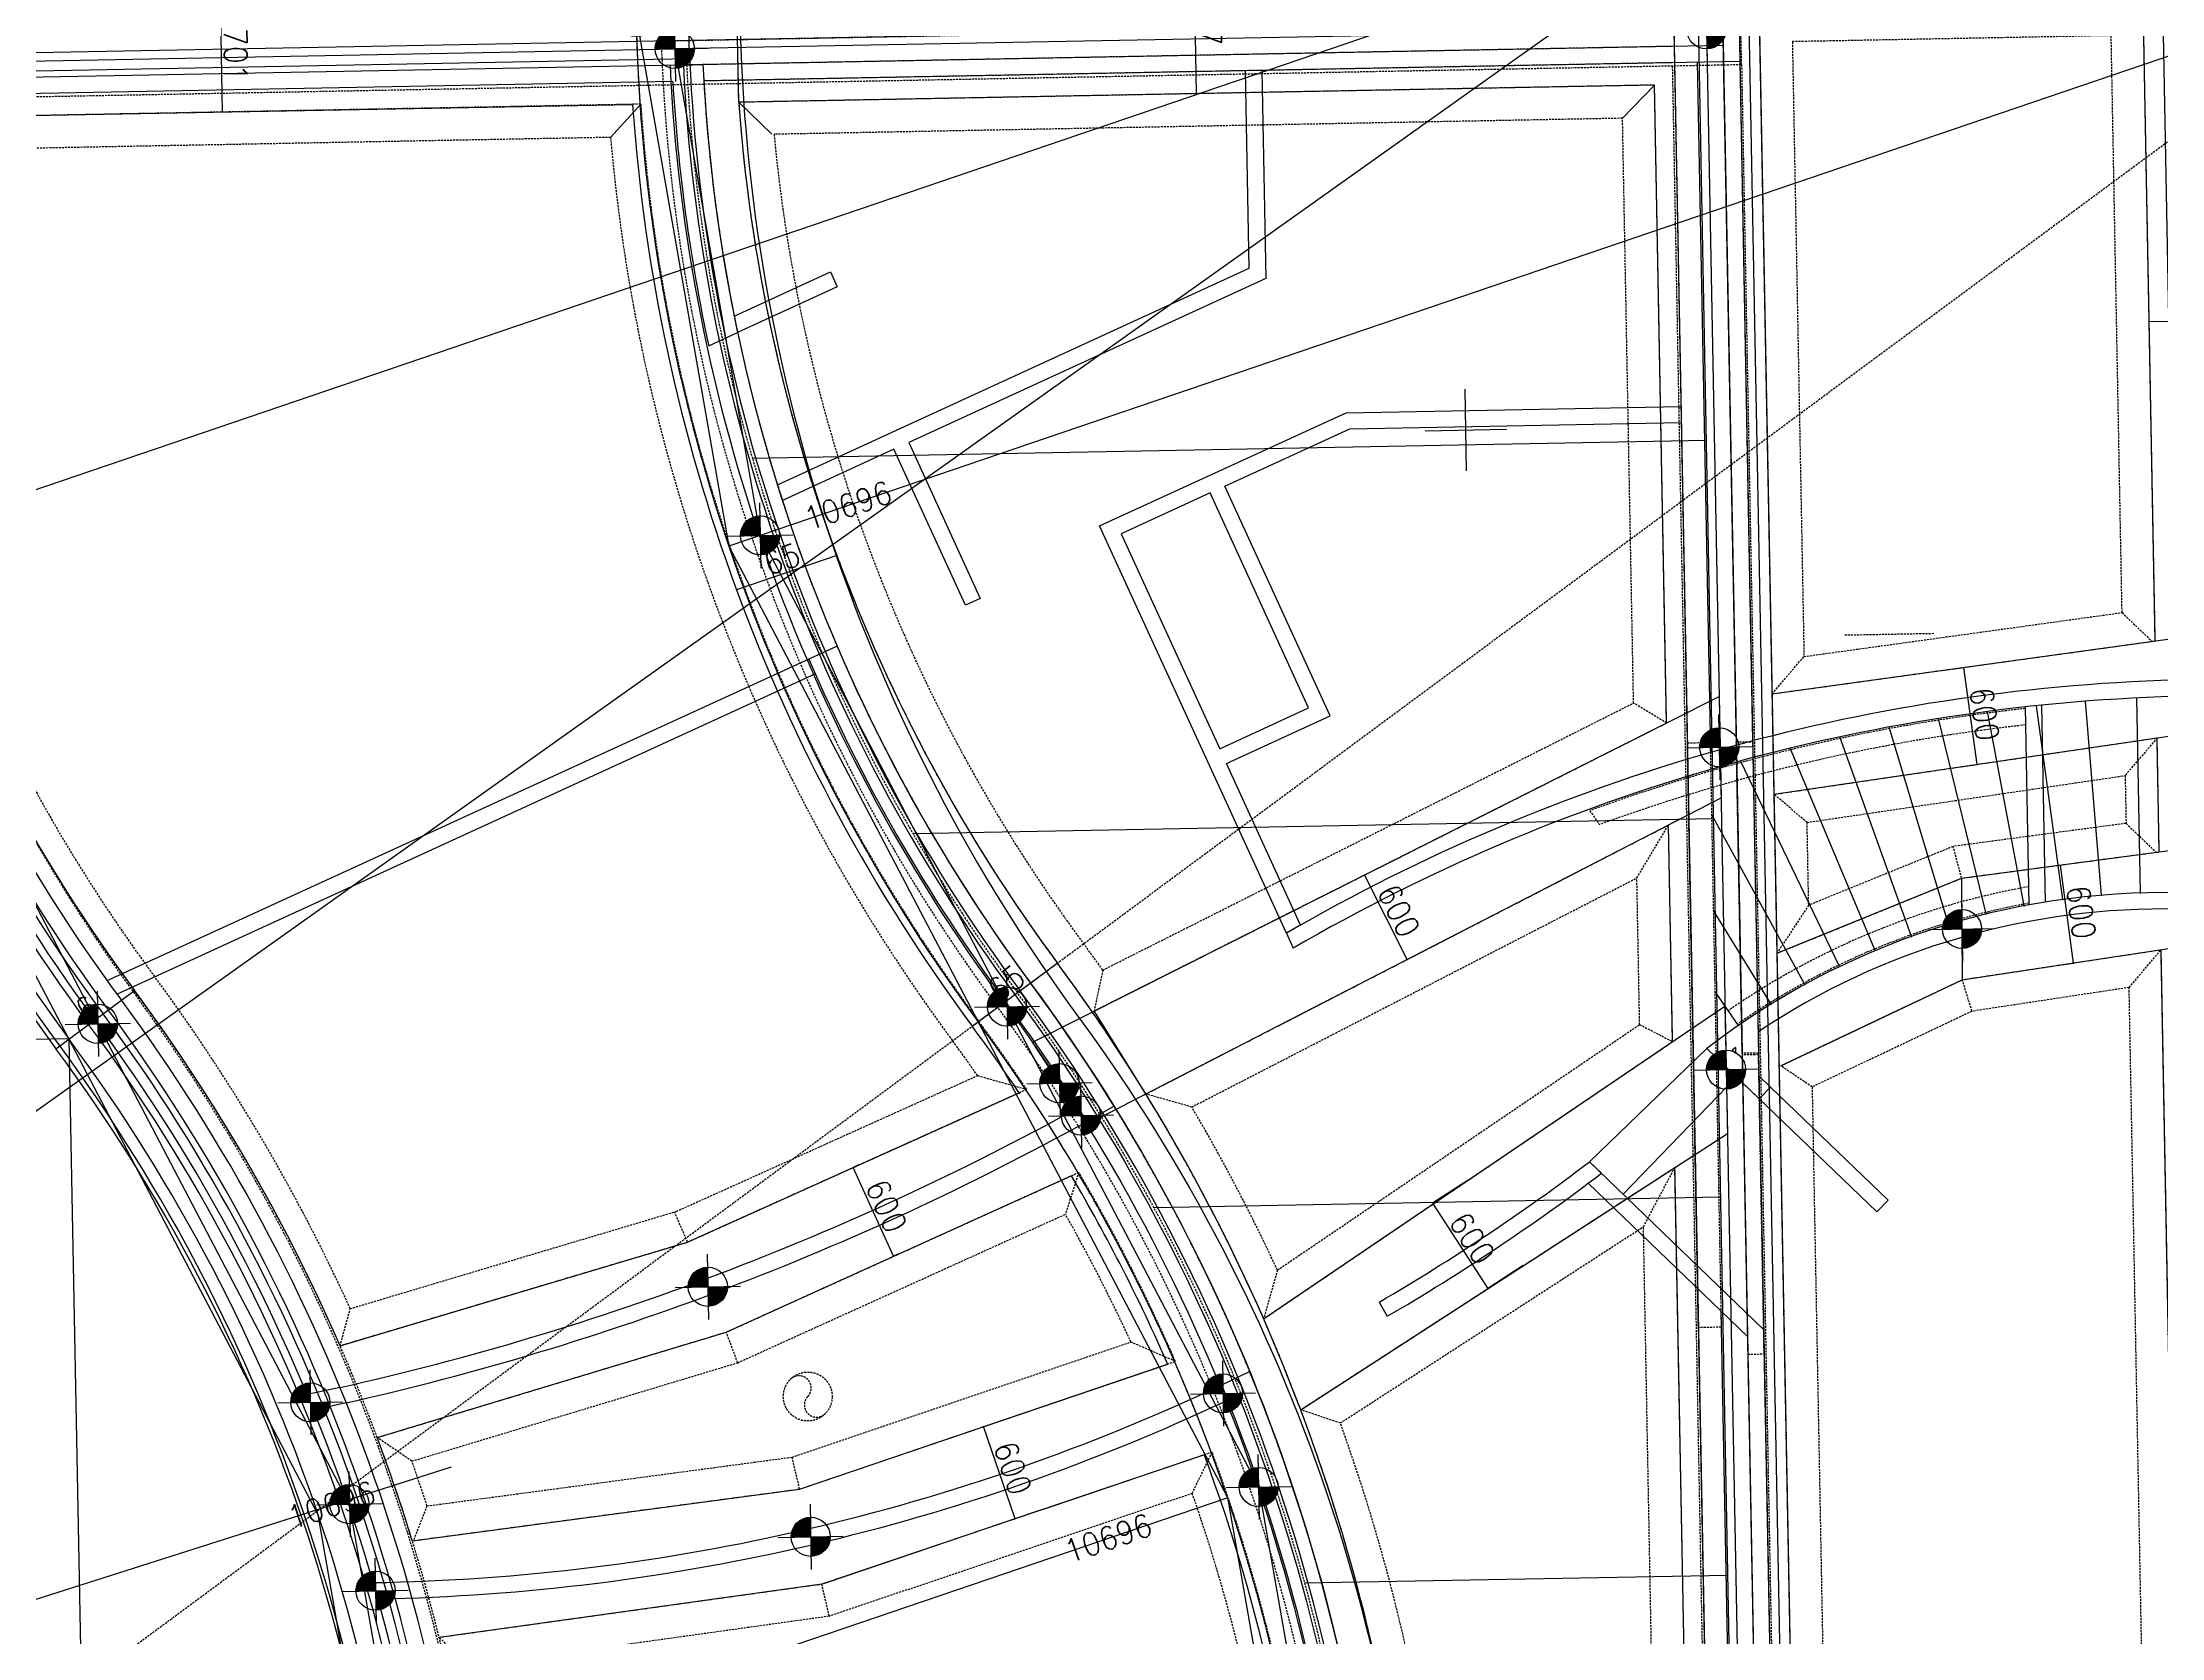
# Model space of a CAD drawing. Header units: millimetres. Extents: x 14063 to 1112248, y -41582 to 2046360.
# Drawn here: x 972826 to 985819, y 2002602 to 2012383 of the extents above; entities that cross this region are included whole.
import ezdxf

# ---------------------------------------------------------------- set-up
doc = ezdxf.new("R2010")
doc.units = ezdxf.units.MM
doc.linetypes.add('DASHED', pattern=[19.05, 12.7, -6.35])
for name, color, linetype in [('CHB+00-Lintels Over', 9, 'DASHED'), ('CHB+00_Groundslab', 4, 'Continuous'), ('CHB+00_Walls-LB', 2, 'Continuous'), ('CHB+00_Walls-NonLB', 7, 'Continuous'), ('CHB+01_Roof', 9, 'Continuous'), ('CHB+01_Walls-LB', 3, 'Continuous'), ('CHB+02_Beams-Steel', 252, 'Continuous'), ('CHB+02_Walls-LB', 3, 'Continuous'), ('CHB-00_Dig Line', 2, 'Continuous'), ('CHB-00_Dims-Footprint', 8, 'Continuous'), ('CHB-00_Footprint', 1, 'Continuous'), ('CHB-00_Foundation', 7, 'Continuous'), ('CHB-00_SOPs', 211, 'Continuous'), ('CHB-00_Walls-LB', 8, 'Continuous'), ('RPS - Setting out scratch', 7, 'Continuous'), ('RPS Setting Out - Scratch', 7, 'Continuous')]:
    doc.layers.add(name, color=color, linetype=linetype)
doc.styles.get("Standard").update_dxf_attribs({"font": 'standard'})
doc.dimstyles.get("Standard").update_dxf_attribs({"dimscale": 0, "dimtxt": 2, "dimasz": 2.5, "dimexe": 4, "dimexo": 1.5, "dimgap": 0.75, "dimtad": 0, "dimtoh": 1, "dimdec": 0, "dimdsep": 46, "dimcen": 0.09, "dimclrd": 8, "dimclre": 8, "dimclrt": 7, "dimadec": 0, "dimazin": 0, "dimtfac": 1, "dimtdec": 4, "dimtofl": 0, "dimtmove": 0, "dimatfit": 3, "dimfxl": 1, "dimtolj": 1, "dimtzin": 0, "dimarcsym": 0})

# ---------------------------------------------------------------- blocks, each defined once
blk = doc.blocks.new('*D60')
at = {"layer": 'CHB-00_Dims-Footprint', "color": 8, "linetype": 'ByBlock', "lineweight": -2}
for p, q in [((970892, 2012434), (971155, 1998539)), ((975086, 2000111), (975114, 1998614)), ((971155, 1998539), (975114, 1998614))]:
    blk.add_line(p, q, dxfattribs=at)
for points in [[(975114, 1998614), (975114, 1998614), (975114, 1998614)], [(971155, 1998539), (971155, 1998539), (971155, 1998539)]]:
    blk.add_solid(points, dxfattribs=at)
at = {"layer": 'CHB-00_Dims-Footprint', "color": 7, "linetype": 'Continuous', "lineweight": -2, "insert": (973132, 1998708), "char_height": 141.1, "width": 18, "attachment_point": 5, "rotation": 1.0813}
blk.add_mtext('396', dxfattribs=at)
blk = doc.blocks.new('*D103')
at = {"layer": 'CHB-00_Dims-Footprint', "color": 8, "linetype": 'ByBlock', "lineweight": -2}
for p, q in [((970892, 2012434), (970198, 2012421)), ((970198, 2012421), (970315, 2006222)), ((972989, 2006273), (970315, 2006222))]:
    blk.add_line(p, q, dxfattribs=at)
for points in [[(970198, 2012421), (970198, 2012421), (970198, 2012421)], [(970315, 2006222), (970315, 2006222), (970315, 2006222)]]:
    blk.add_solid(points, dxfattribs=at)
at = {"layer": 'CHB-00_Dims-Footprint', "color": 7, "linetype": 'Continuous', "lineweight": -2, "insert": (970388, 2009324), "char_height": 141.1, "width": 11, "attachment_point": 5, "rotation": 271.0813}
blk.add_mtext('62', dxfattribs=at)
blk = doc.blocks.new('*D123')
at = {"layer": 'CHB-00_Dims-Footprint', "color": 8, "linetype": 'ByBlock', "lineweight": -2}
for p, q in [((972989, 2006273), (970315, 2006222)), ((970315, 2006222), (970432, 2000023)), ((975086, 2000111), (970432, 2000023))]:
    blk.add_line(p, q, dxfattribs=at)
for points in [[(970315, 2006222), (970315, 2006222), (970315, 2006222)], [(970432, 2000023), (970432, 2000023), (970432, 2000023)]]:
    blk.add_solid(points, dxfattribs=at)
at = {"layer": 'CHB-00_Dims-Footprint', "color": 7, "linetype": 'Continuous', "lineweight": -2, "insert": (970505, 2003125), "char_height": 141.1, "width": 11, "attachment_point": 5, "rotation": 271.0813}
blk.add_mtext('62', dxfattribs=at)
blk = doc.blocks.new('*D52')
at = {"layer": 'CHB-00_Dims-Footprint', "color": 8, "linetype": 'ByBlock', "lineweight": -2}
for p, q in [((970892, 2012434), (971140, 1999321)), ((972989, 2006273), (973120, 1999358)), ((971140, 1999321), (973120, 1999358))]:
    blk.add_line(p, q, dxfattribs=at)
for points in [[(971140, 1999321), (971140, 1999321), (971140, 1999321)], [(973120, 1999358), (973120, 1999358), (973120, 1999358)]]:
    blk.add_solid(points, dxfattribs=at)
at = {"layer": 'CHB-00_Dims-Footprint', "color": 7, "linetype": 'Continuous', "lineweight": -2, "insert": (972127, 1999471), "char_height": 141.1, "width": 16, "attachment_point": 5, "rotation": 1.0813}
blk.add_mtext('198', dxfattribs=at)
blk = doc.blocks.new('*D135')
at = {"layer": 'CHB-00_Dims-Footprint', "color": 8, "linetype": 'ByBlock', "lineweight": -2}
for p, q in [((972989, 2006273), (973120, 1999358)), ((975086, 2000111), (975099, 1999395)), ((973120, 1999358), (975099, 1999395))]:
    blk.add_line(p, q, dxfattribs=at)
for points in [[(975099, 1999395), (975099, 1999395), (975099, 1999395)], [(973120, 1999358), (973120, 1999358), (973120, 1999358)]]:
    blk.add_solid(points, dxfattribs=at)
at = {"layer": 'CHB-00_Dims-Footprint', "color": 7, "linetype": 'Continuous', "lineweight": -2, "insert": (974107, 1999508), "char_height": 141.1, "width": 16, "attachment_point": 5, "rotation": 1.0813}
blk.add_mtext('198', dxfattribs=at)
blk = doc.blocks.new('*D44')
at = {"layer": 'CHB-00_Dims-Footprint', "color": 8, "linetype": 'ByBlock', "lineweight": -2}
blk.add_line((965144, 2000396), (975334, 2003650), dxfattribs=at)
at = {"layer": 'CHB-00_Dims-Footprint', "color": 7, "linetype": 'Continuous', "lineweight": -2, "insert": (974599, 2003416), "char_height": 141.1, "width": 30, "attachment_point": 5, "rotation": 17.7117}
blk.add_mtext('10696', dxfattribs=at)
blk = doc.blocks.new('*D145')
at = {"layer": 'CHB-00_Dims-Footprint', "color": 8, "linetype": 'ByBlock', "lineweight": -2}
blk.add_line((981587, 2012636), (971461, 2009190), dxfattribs=at)
at = {"layer": 'CHB-00_Dims-Footprint', "color": 7, "linetype": 'Continuous', "lineweight": -2, "insert": (972191, 2009438), "char_height": 141.1, "width": 30, "attachment_point": 5, "rotation": 18.7929}
blk.add_mtext('10696', dxfattribs=at)
blk = doc.blocks.new('*D49')
at = {"layer": 'CHB-00_Dims-Footprint', "color": 8, "linetype": 'ByBlock', "lineweight": -2}
blk.add_line((969965, 2000015), (980091, 2003460), dxfattribs=at)
at = {"layer": 'CHB-00_Dims-Footprint', "color": 7, "linetype": 'Continuous', "lineweight": -2, "insert": (979361, 2003212), "char_height": 141.1, "width": 30, "attachment_point": 5, "rotation": 18.7929}
blk.add_mtext('10696', dxfattribs=at)
blk = doc.blocks.new('*D152')
at = {"layer": 'CHB-00_Dims-Footprint', "color": 8, "linetype": 'ByBlock', "lineweight": -2}
blk.add_line((987161, 2012741), (977035, 2009295), dxfattribs=at)
at = {"layer": 'CHB-00_Dims-Footprint', "color": 7, "linetype": 'Continuous', "lineweight": -2, "insert": (977765, 2009544), "char_height": 141.1, "width": 30, "attachment_point": 5, "rotation": 18.7929}
blk.add_mtext('10696', dxfattribs=at)
blk = doc.blocks.new('*D125')
at = {"layer": 'CHB-00_Foundation', "color": 8, "linetype": 'ByBlock', "lineweight": -2}
for p, q in [((979903, 2012069), (979890, 2012769)), ((979890, 2012769), (979890, 2012769)), ((979903, 2012069), (979903, 2012069))]:
    blk.add_line(p, q, dxfattribs=at)
for points in [[(979890, 2012769), (979890, 2012769), (979890, 2012769)], [(979903, 2012069), (979903, 2012069), (979903, 2012069)]]:
    blk.add_solid(points, dxfattribs=at)
at = {"layer": 'CHB-00_Foundation', "color": 7, "linetype": 'Continuous', "lineweight": -2, "insert": (979984, 2012420), "char_height": 141, "width": 4, "attachment_point": 5, "rotation": 271.0813}
blk.add_mtext('7', dxfattribs=at)
blk = doc.blocks.new('*D122')
at = {"layer": 'CHB-00_Foundation', "color": 8, "linetype": 'ByBlock', "lineweight": -2}
for p, q in [((973931, 2011955), (973918, 2012656)), ((973918, 2012656), (973918, 2012656)), ((973931, 2011955), (973931, 2011955))]:
    blk.add_line(p, q, dxfattribs=at)
for points in [[(973918, 2012656), (973918, 2012656), (973918, 2012656)], [(973931, 2011955), (973931, 2011955), (973931, 2011955)]]:
    blk.add_solid(points, dxfattribs=at)
at = {"layer": 'CHB-00_Foundation', "color": 7, "linetype": 'Continuous', "lineweight": -2, "insert": (974012, 2012307), "char_height": 141.1, "width": 16, "attachment_point": 5, "rotation": 271.0813}
blk.add_mtext('701', dxfattribs=at)
blk = doc.blocks.new('*D61')
at = {"layer": 'CHB-00_Foundation', "color": 8, "linetype": 'ByBlock', "lineweight": -2}
for p, q in [((985743, 2010671), (986443, 2010684)), ((986443, 2010684), (986443, 2010684)), ((985743, 2010671), (985743, 2010671))]:
    blk.add_line(p, q, dxfattribs=at)
for points in [[(986443, 2010684), (986443, 2010684), (986443, 2010684)], [(985743, 2010671), (985743, 2010671), (985743, 2010671)]]:
    blk.add_solid(points, dxfattribs=at)
at = {"layer": 'CHB-00_Foundation', "color": 7, "linetype": 'Continuous', "lineweight": -2, "insert": (986092, 2010765), "char_height": 141, "width": 4, "attachment_point": 5, "rotation": 1.0813}
blk.add_mtext('7', dxfattribs=at)
blk = doc.blocks.new('*D20')
at = {"layer": 'CHB-00_Foundation', "color": 8, "linetype": 'ByBlock', "lineweight": -2}
for p, q in [((977697, 2009238), (977082, 2009027)), ((977697, 2009238), (977697, 2009238)), ((977082, 2009027), (977082, 2009027))]:
    blk.add_line(p, q, dxfattribs=at)
for points in [[(977697, 2009238), (977697, 2009238), (977697, 2009238)], [(977082, 2009027), (977082, 2009027), (977082, 2009027)]]:
    blk.add_solid(points, dxfattribs=at)
at = {"layer": 'CHB-00_Foundation', "color": 7, "linetype": 'Continuous', "lineweight": -2, "insert": (977361, 2009215), "char_height": 141.1, "width": 11, "attachment_point": 5, "rotation": 18.9023}
blk.add_mtext('65', dxfattribs=at)
blk = doc.blocks.new('*D71')
at = {"layer": 'CHB-00_Foundation', "color": 8, "linetype": 'ByBlock', "lineweight": -2}
for p, q in [((972909, 2006213), (973391, 2006570)), ((973391, 2006570), (973391, 2006570)), ((972909, 2006213), (972909, 2006213))]:
    blk.add_line(p, q, dxfattribs=at)
for points in [[(973391, 2006570), (973391, 2006570), (973391, 2006570)], [(972909, 2006213), (972909, 2006213), (972909, 2006213)]]:
    blk.add_solid(points, dxfattribs=at)
at = {"layer": 'CHB-00_Foundation', "color": 7, "linetype": 'Continuous', "lineweight": -2, "insert": (973098, 2006462), "char_height": 141, "width": 4, "attachment_point": 5, "rotation": 36.5046}
blk.add_mtext('6', dxfattribs=at)
blk = doc.blocks.new('*D153')
at = {"layer": 'CHB-00_Foundation', "color": 8, "linetype": 'ByBlock', "lineweight": -2}
for p, q in [((978527, 2006351), (979049, 2006738)), ((979049, 2006738), (979049, 2006738)), ((978527, 2006351), (978527, 2006351))]:
    blk.add_line(p, q, dxfattribs=at)
for points in [[(979049, 2006738), (979049, 2006738), (979049, 2006738)], [(978527, 2006351), (978527, 2006351), (978527, 2006351)]]:
    blk.add_solid(points, dxfattribs=at)
at = {"layer": 'CHB-00_Foundation', "color": 7, "linetype": 'Continuous', "lineweight": -2, "insert": (978736, 2006615), "char_height": 141.1, "width": 11, "attachment_point": 5, "rotation": 36.5046}
blk.add_mtext('65', dxfattribs=at)
blk = doc.blocks.new('*D107')
at = {"layer": 'CHB-00_Foundation', "color": 8, "linetype": 'ByBlock', "lineweight": -2}
for p, q in [((984535, 2008541), (984606, 2008551)), ((984688, 2007956), (984606, 2008551)), ((984617, 2007946), (984688, 2007956))]:
    blk.add_line(p, q, dxfattribs=at)
for points in [[(984606, 2008551), (984606, 2008551), (984606, 2008551)], [(984688, 2007956), (984688, 2007956), (984688, 2007956)]]:
    blk.add_solid(points, dxfattribs=at)
at = {"layer": 'CHB-00_Foundation', "color": 7, "linetype": 'Continuous', "lineweight": -2, "insert": (984734, 2008265), "char_height": 141.1, "width": 18, "attachment_point": 5, "rotation": 277.8656}
blk.add_mtext('600', dxfattribs=at)
blk = doc.blocks.new('*D87')
at = {"layer": 'CHB-00_Foundation', "color": 8, "linetype": 'ByBlock', "lineweight": -2}
for p, q in [((980933, 2007279), (980933, 2007279)), ((981194, 2006760), (980933, 2007279)), ((981194, 2006760), (981194, 2006760))]:
    blk.add_line(p, q, dxfattribs=at)
for points in [[(980933, 2007279), (980933, 2007279), (980933, 2007279)], [(981194, 2006760), (981194, 2006760), (981194, 2006760)]]:
    blk.add_solid(points, dxfattribs=at)
at = {"layer": 'CHB-00_Foundation', "color": 7, "linetype": 'Continuous', "lineweight": -2, "insert": (981142, 2007059), "char_height": 141.1, "width": 18, "attachment_point": 5, "rotation": 296.7081}
blk.add_mtext('600', dxfattribs=at)
blk = doc.blocks.new('*D158')
at = {"layer": 'CHB-00_Foundation', "color": 8, "linetype": 'ByBlock', "lineweight": -2}
for p, q in [((981568, 2005406), (981350, 2005265)), ((981350, 2005265), (981688, 2004742)), ((981906, 2004883), (981688, 2004742))]:
    blk.add_line(p, q, dxfattribs=at)
for points in [[(981350, 2005265), (981350, 2005265), (981350, 2005265)], [(981688, 2004742), (981688, 2004742), (981688, 2004742)]]:
    blk.add_solid(points, dxfattribs=at)
at = {"layer": 'CHB-00_Foundation', "color": 7, "linetype": 'Continuous', "lineweight": -2, "insert": (981592, 2005051), "char_height": 141.1, "width": 18, "attachment_point": 5, "rotation": 302.9298}
blk.add_mtext('600', dxfattribs=at)
blk = doc.blocks.new('*D165')
at = {"layer": 'CHB-00_Foundation', "color": 8, "linetype": 'ByBlock', "lineweight": -2}
for p, q in [((985127, 2007330), (985199, 2007339)), ((985279, 2006738), (985199, 2007339)), ((985207, 2006728), (985279, 2006738))]:
    blk.add_line(p, q, dxfattribs=at)
for points in [[(985199, 2007339), (985199, 2007339), (985199, 2007339)], [(985279, 2006738), (985279, 2006738), (985279, 2006738)]]:
    blk.add_solid(points, dxfattribs=at)
at = {"layer": 'CHB-00_Foundation', "color": 7, "linetype": 'Continuous', "lineweight": -2, "insert": (985326, 2007050), "char_height": 141.1, "width": 18, "attachment_point": 5, "rotation": 277.5907}
blk.add_mtext('600', dxfattribs=at)
blk = doc.blocks.new('*D100')
at = {"layer": 'CHB-00_Foundation', "color": 8, "linetype": 'ByBlock', "lineweight": -2}
for p, q in [((978585, 2003892), (978597, 2003896)), ((978790, 2003330), (978597, 2003896)), ((978778, 2003326), (978790, 2003330))]:
    blk.add_line(p, q, dxfattribs=at)
for points in [[(978597, 2003896), (978597, 2003896), (978597, 2003896)], [(978790, 2003330), (978790, 2003330), (978790, 2003330)]]:
    blk.add_solid(points, dxfattribs=at)
at = {"layer": 'CHB-00_Foundation', "color": 7, "linetype": 'Continuous', "lineweight": -2, "insert": (978776, 2003641), "char_height": 141.1, "width": 18, "attachment_point": 5, "rotation": 288.7585}
blk.add_mtext('600', dxfattribs=at)
blk = doc.blocks.new('*D0')
at = {"layer": 'CHB-00_Foundation', "color": 8, "linetype": 'ByBlock', "lineweight": -2}
for p, q in [((977831, 2005500), (977798, 2005485)), ((978044, 2004940), (977798, 2005485)), ((978077, 2004955), (978044, 2004940))]:
    blk.add_line(p, q, dxfattribs=at)
for points in [[(977798, 2005485), (977798, 2005485), (977798, 2005485)], [(978044, 2004940), (978044, 2004940), (978044, 2004940)]]:
    blk.add_solid(points, dxfattribs=at)
at = {"layer": 'CHB-00_Foundation', "color": 7, "linetype": 'Continuous', "lineweight": -2, "insert": (978001, 2005248), "char_height": 141.1, "width": 18, "attachment_point": 5, "rotation": 294.2601}
blk.add_mtext('600', dxfattribs=at)
blk = doc.blocks.new('_Set Out JW')
at = {"layer": 'RPS Setting Out - Scratch', "linetype": 'Continuous'}
h = blk.add_hatch(color=2, dxfattribs=at)
edge = h.paths.add_edge_path(flags=0)
edge.add_arc((0, 0), 120, 90, 180)
edge.add_line((-120, 0), (0, 0))
edge.add_line((0, 0), (0, 120))
h = blk.add_hatch(color=2, dxfattribs=at)
edge = h.paths.add_edge_path(flags=0)
edge.add_line((120, 0), (0, 0))
edge.add_line((0, 0), (0, -120))
edge.add_arc((0, 0), 120, 270, 360)
at = {"layer": 'RPS Setting Out - Scratch', "color": 7, "linetype": 'Continuous'}
for p, q in [((0, 200), (0, -200)), ((-200, 0), (200, 0))]:
    blk.add_line(p, q, dxfattribs=at)
blk.add_circle((0, 0), 120, dxfattribs=at)

msp = doc.modelspace()

# ---------------------------------------------------------------- linework, layer by layer
at = {"layer": 'CHB+00-Lintels Over'}
for points in [[(982911.6, 2008088.2), (983051.6, 2008090.8), (983119.3, 2004505.2), (982979.3, 2004502.6)], [(983211.6, 2008093.8), (983311.6, 2008095.7), (983347.6, 2006186.7), (983247.6, 2006184.8)], [(983282.4, 2004339.7), (983382.4, 2004341.6), (983347.8, 2006176.7), (983247.8, 2006174.8)]]:
    msp.add_lwpolyline(points, close=True, dxfattribs=at)
at = {"layer": 'CHB+00_Groundslab', "color": 1, "linetype": 'DASHED'}
for points in [[(983340.6, 2013183.9), (983594, 1999756.3)], [(977095.7, 2012015.9), (977084.4, 2012615.8)]]:
    msp.add_lwpolyline(points, dxfattribs=at)
at = {"layer": 'CHB+00_Groundslab', "linetype": 'Continuous'}
for points in [[(982759.2, 2012722.9), (983124.1, 2012729.8), (983360.5, 2000202.4), (982995.6, 2000195.5)], [(976794.6, 2012285.2), (976788.5, 2012610.2)], [(971160.6, 2012178.9), (976794.6, 2012285.2)]]:
    msp.add_lwpolyline(points, dxfattribs=at)
at = {"layer": 'CHB+00_Groundslab', "color": 3, "linetype": 'DASHED'}
for points in [[(985780.4, 2008713.2), (985706.5, 2012628.5), (983351.7, 2012584)], [(985577, 2008887), (985510.3, 2012424.7), (983555.6, 2012387.8), (983626.8, 2008617.6), (985577, 2008887)], [(982784.3, 2008210.2), (982710.5, 2012121.8), (977095.7, 2012015.9)], [(976495, 2012004.5), (971416.5, 2011908.7)], [(982582, 2008332.3), (982514.3, 2011918.1), (977312.6, 2011819.9)], [(976310.2, 2011801), (971583.2, 2011711.8)], [(985577, 2008887), (985760.4, 2008710.5)], [(983431.1, 2008388.7), (985780.4, 2008713.2)], [(983431.1, 2008388.7), (983626.8, 2008617.6)], [(979327.7, 2006695), (982582, 2008332.3)], [(982784.3, 2008210.2), (982582, 2008332.3)], [(979274.8, 2006444.5), (982784.3, 2008210.2)], [(983442.7, 2007772.9), (985791.6, 2008118.9)], [(985791.6, 2008118.9), (985595.9, 2007887.9)], [(985804.8, 2007420), (985791.6, 2008118.9)], [(985595.9, 2007887.9), (985601.4, 2007594.6), (984541.6, 2007453.4), (983655.6, 2007093.1), (983646, 2007600.6), (985595.9, 2007887.9)], [(983646, 2007600.6), (983442.7, 2007772.9)], [(979591.6, 2005935.3), (982796.1, 2007584.8)], [(982602.2, 2007260.1), (982796.1, 2007584.8)], [(982821.2, 2006256.3), (982796.1, 2007584.8)], [(985601.4, 2007594.6), (985785.5, 2007417.4)], [(984593.3, 2007258.5), (984541.6, 2007453.4)], [(983461.1, 2006798.1), (984593.3, 2007258.5), (985804.8, 2007420)], [(979873.3, 2005855.3), (982602.2, 2007260.1)], [(982619.2, 2006361), (982602.2, 2007260.1)], [(983655.6, 2007093.1), (983461.1, 2006798.1)], [(983483.9, 2006108.5), (984597.6, 2006636), (985816.1, 2006820)], [(983582.7, 2000356.2), (985937.2, 2000400.6), (985816.1, 2006820)], [(985620.4, 2006588.2), (985816.1, 2006820)], [(979327.7, 2006695), (979274.8, 2006444.5)], [(983676.6, 2005978.5), (983778.9, 2000559.9), (985733.5, 2000596.8), (985620.4, 2006588.2), (984656.6, 2006442.6), (983676.6, 2005978.5)], [(984656.6, 2006442.6), (984597.6, 2006636)], [(980398.4, 2004855.4), (982619.2, 2006361)], [(982619.2, 2006361), (982821.2, 2006256.3)], [(980313.9, 2004556.5), (982821.2, 2006256.3)], [(974714, 2004619.3), (976712.3, 2005215.1), (978560.5, 2006048)], [(978560.5, 2006048), (978860.6, 2005963.9)], [(983676.6, 2005978.5), (983483.9, 2006108.5)], [(974651.2, 2004391.9), (976782.3, 2005027.2), (978860.6, 2005963.9)], [(979873.3, 2005855.3), (979591.6, 2005935.3)], [(974879.3, 2003828.7), (977019, 2004475.1), (979180.7, 2005454.7)], [(979180.7, 2005454.7), (979098.4, 2005197.8)], [(980541.1, 2003998.8), (982835.8, 2005485)], [(981241.9, 2000762.5), (982924.3, 2000794.3), (982835.8, 2005485)], [(982642.6, 2005121.6), (982835.8, 2005485)], [(975091.5, 2003683.9), (977089.5, 2004287.5), (979098.4, 2005197.8)], [(976782.3, 2005027.2), (976702.3, 2005210.6)], [(980784.1, 2003917.9), (982642.6, 2005121.6)], [(981427.3, 2000966), (982720.5, 2000990.4), (982642.6, 2005121.6)], [(980398.4, 2004855.4), (980313.9, 2004556.5)], [(974651.2, 2004391.9), (974714, 2004619.3)], [(977089.5, 2004287.5), (977019, 2004475.1)], [(975184.4, 2003409.3), (977423, 2003708.6), (979500.6, 2004414.2)], [(979773.1, 2004295.6), (979500.6, 2004414.2)], [(975094.6, 2003195.5), (977468.8, 2003513), (979773.1, 2004295.6)], [(980784.1, 2003917.9), (980541.1, 2003998.8)], [(975091.5, 2003683.9), (974879.3, 2003828.7)], [(979997.8, 2003738.7), (977605.1, 2002928.7), (975259.1, 2002601.9)], [(977468.8, 2003513), (977423, 2003708.6)], [(979876.2, 2003486.4), (979997.8, 2003738.7)], [(975184.4, 2003409.3), (975100.9, 2003196.3)], [(979876.2, 2003486.4), (977651.4, 2002733.2), (975454.8, 2002427.2)], [(977651.4, 2002733.2), (977605.1, 2002928.7)], [(975454.8, 2002427.2), (975259.1, 2002601.9)]]:
    msp.add_lwpolyline(points, dxfattribs=at)
at = {"layer": 'CHB+00_Groundslab', "color": 3, "linetype": 'Continuous'}
for points in [[(982710.5, 2012121.8), (982514.3, 2011918.1)], [(976495, 2012004.5), (976310.2, 2011801)], [(977095.7, 2012015.9), (977299.4, 2011819.7)]]:
    msp.add_lwpolyline(points, dxfattribs=at)
at = {"layer": 'CHB+00_Groundslab', "linetype": 'Continuous'}
for centre, radius, start, end in [((981587, 2012635.7), 10696.4, 181.08126, 216.5046), ((987161, 2012740.9), 10376.4, 182.51705, 216.5046), ((981587, 2012635.7), 10436.4, 182.5088, 216.5046), ((969965.2, 2000014.6), 11016.4, 0.7432, 36.5046), ((964391.2, 1999909.4), 10956.4, 2.4411, 36.5046), ((964391.2, 1999909.4), 10696.4, 1.08126, 36.5046)]:
    msp.add_arc(centre, radius, start, end, dxfattribs=at)
at = {"layer": 'CHB+00_Groundslab', "color": 3, "linetype": 'DASHED'}
for centre, radius, start, end in [((987161, 2012740.9), 10691.4, 183.94954, 216.5046), ((981587, 2012635.7), 10196.4, 184.08891, 216.5046), ((987161, 2012740.9), 10891.4, 184.95076, 216.5046), ((987161, 2012740.9), 9891.4, 185.34264, 216.5046), ((981587, 2012635.7), 10046.4, 185.27678, 216.5046), ((969965.2, 2000014.6), 11501.4, 35.50911, 36.5046), ((964391.2, 1999909.4), 11346.4, 24.52564, 36.5046), ((964391.2, 1999909.4), 11196.4, 3.82007, 36.5046), ((969965.2, 2000014.6), 10701.4, 33.77504, 36.5046), ((969965.2, 2000014.6), 10501.4, 35.06691, 36.5046), ((969965.2, 2000014.6), 11501.4, 24.89054, 30.51928), ((969965.2, 2000014.6), 10701.4, 23.58049, 30.55452), ((969965.2, 2000014.6), 10501.4, 24.76874, 29.5759), ((969965.2, 2000014.6), 11501.4, 4.74524, 19.83897), ((964391.2, 1999909.4), 11346.4, 17.96622, 19.43037), ((969965.2, 2000014.6), 10701.4, 3.94686, 20.36497), ((969965.2, 2000014.6), 10501.4, 5.09469, 19.3052)]:
    msp.add_arc(centre, radius, start, end, dxfattribs=at)
at = {"layer": 'CHB+00_Groundslab', "color": 1, "linetype": 'DASHED'}
for centre, radius, start, end in [((987161, 2012740.9), 10091.4, 184.12023, 216.5046), ((969965.2, 2000014.6), 11301.4, 3.7946, 36.5046)]:
    msp.add_arc(centre, radius, start, end, dxfattribs=at)
at = {"layer": 'CHB+00_Walls-LB', "linetype": 'Continuous'}
for points in [[(986299.1, 2013024.7), (982969.7, 2012961.9), (982978.2, 2012512), (971046.4, 2012286.8)], [(975376, 2000416.8), (983353.6, 2000567.3), (983362.1, 2000117), (986161.6, 2000169.8), (985922, 2012867.6), (983122.5, 2012814.7), (983131, 2012364.8), (971202.4, 2012139.7)], [(981045, 2000623.8), (983451.7, 2000669.2), (983460.2, 2000218.9), (986059.8, 2000267.9), (985823.9, 2012765.7), (983224.4, 2012716.6), (983232.8, 2012266.7), (976881.8, 2012146.9)], [(982832.9, 2012259.2), (982913.5, 2007988.2)], [(982972.9, 2012261.8), (983052.8, 2008029.2)], [(983132.9, 2012264.8), (983212, 2008073.8)], [(983232.8, 2012266.7), (983311.5, 2008100.4)], [(976691.6, 2012143.3), (971307.7, 2012041.7)], [(976911.8, 2010523.1), (977088.7, 2010604.3)], [(977698.6, 2008681.4), (977525.9, 2008602.2)], [(980453.7, 2006920.7), (980495.6, 2006829.4)], [(983345.2, 2006316.5), (983350.2, 2006046.9)], [(983032, 2006214.5), (983352.9, 2005905.5)], [(983185.9, 2006205.2), (983207.6, 2006184.3)], [(983206.9, 2006220.5), (983207.6, 2006184.3)], [(983350.2, 2006046.9), (983422.3, 2005977.6)], [(983352.9, 2005905.5), (983422.3, 2005977.6)], [(979397.3, 2005859.9), (979231.3, 2005767)], [(982312.2, 2005519.4), (983379.6, 2004491.6)], [(982312.2, 2005519.4), (982385.1, 2005449.2)], [(982304.3, 2005388.2), (983280.4, 2004448.3)], [(982974.8, 2004742.6), (983051.8, 2000661.6)], [(981021.7, 2004658.6), (981072, 2004572.2)], [(983117.4, 2004605.2), (983191.8, 2000664.3)], [(983280.4, 2004448.3), (983351.8, 2000667.3)], [(983379.6, 2004491.6), (983451.7, 2000669.2)], [(980056.7, 2004151.3), (980228.2, 2004233.8)]]:
    msp.add_lwpolyline(points, dxfattribs=at)
at = {"layer": 'CHB+00_Walls-LB', "color": 8, "linetype": 'DASHED'}
for points in [[(983876.5, 2008749.7), (984424.6, 2008760.1)], [(982313.7, 2007672.3), (982372.6, 2007587.3)]]:
    msp.add_lwpolyline(points, dxfattribs=at)
at = {"layer": 'CHB+00_Walls-LB', "color": 253}
for points in [[(985690.3, 2007167.8), (985667.8, 2008363.6)], [(984743.9, 2007038.9), (984450.7, 2008237.4)], [(984977.6, 2007089.7), (984751.5, 2008280.9)], [(985213.7, 2007128.1), (985051.9, 2008316.2)], [(985451.5, 2007154.2), (985352.4, 2008343.5)], [(984285.9, 2006901.2), (983846.9, 2008125.1)], [(984513.1, 2006976), (984149.4, 2008185.5)], [(983844.7, 2006716.5), (983237.6, 2007977.1)], [(984062.9, 2006814.6), (983543.1, 2008055.7)], [(983632, 2006607.1), (983059.9, 2007651.7)], [(983425.2, 2006486.7), (983071.1, 2007060.2)], [(983225.1, 2006355.8), (983080.4, 2006564.7)], [(982312.2, 2005519.4), (983032, 2006214.5)], [(983212.1, 2006041.1), (982518.5, 2005320.8)]]:
    msp.add_lwpolyline(points, dxfattribs=at)
at = {"layer": 'CHB+00_Walls-LB'}
for points in [[(984982.8, 2008308.8), (985005.8, 2007094.9)], [(985082.7, 2008319.4), (985105.5, 2007112.1)]]:
    msp.add_lwpolyline(points, dxfattribs=at)
at = {"layer": 'CHB+00_Walls-LB', "linetype": 'Continuous'}
for centre, radius, start, end in [((981587, 2012635.7), 10696.4, 181.08126, 216.5046), ((981587, 2012635.7), 10546.4, 181.89619, 216.5046), ((981587, 2012635.7), 10396.4, 182.73482, 216.5046), ((987161, 2012740.9), 10486.4, 183.26731, 192.20998), ((987161, 2012740.9), 10296.4, 183.30767, 191.97681), ((981587, 2012635.7), 10296.4, 183.30767, 216.5046), ((987161, 2012740.9), 10296.4, 203.24568, 216.5046), ((987161, 2012740.9), 10486.4, 203.24568, 216.5046), ((986234.1, 1996968.6), 11509, 91.63884, 120.14881), ((986234.1, 1996968.6), 11409, 91.64373, 120.19724), ((985831.9, 2002590), 4580, 88.7788, 127.68578), ((985831.9, 2002590), 4480, 88.72738, 123.71629), ((969965.2, 2000014.6), 11096.4, 31.78785, 36.5046), ((964391.2, 1999909.4), 10996.4, 2.64457, 36.5046), ((964391.2, 1999909.4), 11096.4, 3.14708, 36.5046), ((969965.2, 2000014.6), 10906.4, 31.83239, 36.5046), ((964391.2, 1999909.4), 10696.4, 1.08126, 36.5046), ((964391.2, 1999909.4), 10846.4, 1.87365, 36.5046), ((985831.9, 2002590), 4480, 125.86885, 126.20124), ((970911.1, 2020828.7), 17107, 282.62913, 298.89804), ((970911.1, 2020828.7), 17207, 282.68483, 298.91665), ((974641, 2015623.2), 12686, 300.19676, 307.20738), ((974641, 2015623.2), 12786, 300.19676, 307.27734), ((969965.2, 2000014.6), 11096.4, 3.14708, 22.34828), ((974641, 2015623.2), 12686, 270.96627, 295.27146), ((974641, 2015623.2), 12786, 271.08555, 295.24606), ((969965.2, 2000014.6), 10906.4, 3.18308, 22.2898)]:
    msp.add_arc(centre, radius, start, end, dxfattribs=at)
at = {"layer": 'CHB+00_Walls-LB', "color": 8, "linetype": 'DASHED'}
for centre, radius, start, end in [((986234.1, 1996968.6), 11399, 96.30084, 110.11582), ((986234.1, 1996968.6), 11299, 96.34716, 109.98391), ((985831.9, 2002590), 4690, 100.17184, 124.69293), ((985831.9, 2002590), 4590, 100.37163, 124.69293)]:
    msp.add_arc(centre, radius, start, end, dxfattribs=at)
at = {"layer": 'CHB+00_Walls-LB'}
for p in [(984977.6, 2007089.7), (985213.7, 2007128.1), (985451.5, 2007154.2), (985690.3, 2007167.8), (984513.1, 2006976), (984743.9, 2007038.9), (984062.9, 2006814.6), (984285.9, 2006901.2), (983844.7, 2006716.5), (983632, 2006607.1), (983425.2, 2006486.7), (983225.1, 2006355.8)]:
    msp.add_point(p, dxfattribs=at)
at = {"layer": 'CHB+00_Walls-NonLB', "linetype": 'Continuous'}
for points in [[(980303.4, 2012211.4), (980327.5, 2010934.7), (978138, 2009930.4), (978576.6, 2008974.2), (978485.7, 2008932.5), (978047.1, 2009888.7), (977363.4, 2009575), (977332.9, 2009671.1), (980226.2, 2010998.3), (980203.4, 2012209.5)], [(977067.9, 2010704.7), (977658.5, 2010975.6), (977700.2, 2010884.7), (977088.7, 2010604.3)], [(980453.7, 2006920.7), (979307.5, 2009419.5), (980819, 2010112.8), (982872.7, 2010151.6)], [(980540.8, 2006970.8), (980086.3, 2007961.4), (980722.6, 2008253.3), (980076.3, 2009662.1), (980841.7, 2010013.2), (982874.6, 2010051.6)], [(979985.4, 2009620.4), (979440.1, 2009370.3), (980044.6, 2008052.3), (980590, 2008302.5), (979985.4, 2009620.4)], [(977525.9, 2008602.2), (973222.4, 2006628.1)], [(977565.8, 2008510.5), (973284, 2006546.4)], [(983032, 2006214.5), (984073.2, 2005211.9)], [(983422.3, 2005977.6), (984142.6, 2005283.9)], [(984073.2, 2005211.9), (984142.6, 2005283.9)]]:
    msp.add_lwpolyline(points, dxfattribs=at)
at = {"layer": 'CHB+01_Roof', "linetype": 'DASHED'}
msp.add_circle((977519, 2004080.2), 150, dxfattribs=at)
for centre, start, end in [((977464.9, 2004132.3), 316.08126, 136.08126), ((977573, 2004028.2), 136.08126, 316.08126)]:
    msp.add_arc(centre, 75, start, end, dxfattribs=at)
at = {"layer": 'CHB+01_Walls-LB', "linetype": 'DASHED'}
for centre, start, end in [((987161, 2012740.9), 181.08126, 216.5046), ((969965.2, 2000014.6), 1.08126, 36.5046)]:
    msp.add_arc(centre, 10696.4, start, end, dxfattribs=at)
at = {"layer": 'CHB+02_Beams-Steel', "color": 1}
msp.add_lwpolyline([(976756.5, 2012243.9), (976876.5, 2012246.8)], dxfattribs=at)
for points in [[(976756.5, 2012243.9, 0.1484242), (978788.2, 2006544.3, -0.1488267), (980930, 2000521, -0.1488267)], [(976876.5, 2012246.8, 0.1483526), (978884.7, 2006615.7, -0.1488895), (981050, 2000523.8, -0.1488895)]]:
    msp.add_lwpolyline(points, format="xyb", dxfattribs=at)
at = {"layer": 'CHB+02_Beams-Steel', "color": 5, "linetype": 'Continuous'}
for points in [[(983026.7, 2009942.4), (977179.8, 2009832.3)], [(983070.5, 2007622.8), (978164.5, 2007530.5)], [(983114.2, 2005303.2), (979642, 2005237.9)], [(983158, 2002983.7), (980566.8, 2002934.9)]]:
    msp.add_lwpolyline(points, dxfattribs=at)
at = {"layer": 'CHB+02_Walls-LB', "linetype": 'Continuous'}
for points in [[(988665.6, 2013219.4), (982816.9, 2013109), (983067.9, 1999811.4), (988916.5, 1999921.8), (988665.6, 2013219.4)], [(988518.4, 2013066.6), (982969.7, 2012961.9), (983215, 1999964.2), (988763.7, 2000068.9), (988518.4, 2013066.6)], [(988485.7, 2006849.9), (988371.3, 2012913.8), (983122.5, 2012814.7), (983362.1, 2000117)], [(983224.4, 2012716.6), (983460.2, 2000218.9), (988509.1, 2000314.2), (988437.4, 2004113), (988324.9, 2004110.9), (988320.8, 2004325.8), (988433.3, 2004327.9), (988354.4, 2008507.2), (988241.9, 2008505.1), (988237.9, 2008720), (988350.4, 2008722.2), (988273.2, 2012811.9), (983224.4, 2012716.6)]]:
    msp.add_lwpolyline(points, dxfattribs=at)
at = {"layer": 'CHB+02_Walls-LB'}
for points in [[(976466.5, 2012539.1, 0.1558062), (978563.1, 2006377.8, 0.1558062)], [(980659.8, 2000216.4, 0.1558062), (978563.1, 2006377.8, 0.1558062)]]:
    msp.add_lwpolyline(points, format="xyb", dxfattribs=at)
at = {"layer": 'CHB+02_Walls-LB', "color": 8, "linetype": 'DASHED'}
for points in [[(983056.5, 2000411.7), (980805.9, 2000369.2, 0.1522667), (978683.7, 2006467, -0.1521661), (976620.4, 2012392), (982828.2, 2012509.1)], [(982831, 2012359.2), (976776.4, 2012244.9, 0.1484242), (978804.3, 2006556.2, -0.1488267), (980950, 2000522), (983053.7, 2000561.7)], [(982832.9, 2012259.2), (976881.8, 2012146.9, 0.1458706), (978884.7, 2006615.7, -0.1465862), (981045, 2000623.8), (983051.8, 2000661.6)]]:
    msp.add_lwpolyline(points, format="xyb", dxfattribs=at)
at = {"layer": 'CHB-00_Dig Line', "linetype": 'Continuous'}
msp.add_lwpolyline([(975005.7, 1999744.6), (974998.6, 2000119.6, 0.1548503), (972929.9, 2006236.2, -0.1548503), (970832.1, 2012438.8), (970825.1, 2012813.7), (981693.3, 2013018.8), (982421.2, 2013457.6), (986607.6, 2013536.6), (986872.4, 1999508.1), (982686, 1999429.1), (981880, 1999874.4)], format="xyb", close=True, dxfattribs=at)
at = {"layer": 'CHB-00_Dig Line', "color": 3, "linetype": 'Continuous'}
msp.add_lwpolyline([(986607.6, 2013536.6), (983271.1, 2013473.7), (983535.9, 1999445.2), (986872.4, 1999508.1)], close=True, dxfattribs=at)
msp.add_lwpolyline([(977102.1, 2012557.1, 0.1548503), (979185.3, 2006397.5, -0.1548503), (981268.6, 2000237.9, -0.1548503)], format="xyb", dxfattribs=at)
at = {"layer": 'CHB-00_Dims-Footprint', "linetype": 'Continuous'}
msp.add_line((982826.8, 2012584.1), (983057.9, 2000336.7), dxfattribs=at)
at = {"layer": 'CHB-00_Dims-Footprint', "color": 252, "linetype": 'Continuous'}
msp.add_lwpolyline([(965144.1, 2000396.2), (982577, 2012795.8)], dxfattribs=at)
at = {"layer": 'CHB-00_Dims-Footprint', "color": 252, "linetype": 'DASHED'}
msp.add_lwpolyline([(969965.2, 2000014.6), (987161, 2012740.9)], dxfattribs=at)
at = {"layer": 'CHB-00_Footprint', "linetype": 'Continuous'}
for centre, start, end in [((981587, 2012635.7), 181.08126, 216.5046), ((964391.2, 1999909.4), 1.08126, 36.5046)]:
    msp.add_arc(centre, 10696.4, start, end, dxfattribs=at)
at = {"layer": 'CHB-00_Foundation', "color": 1}
for points in [[(983338.7, 2013283.9), (983595.9, 1999656.3)], [(977095.7, 2012015.9), (977082.5, 2012715.7)], [(985780.4, 2008713.2), (985706.5, 2012628.5), (983351.7, 2012584)], [(982784.3, 2008210.2), (982710.5, 2012121.8), (977095.7, 2012015.9)], [(976445.1, 2012001.1), (971416.5, 2011908.7)], [(983431.1, 2008388.7), (986478.7, 2008809.7)], [(978896.1, 2006253.9), (983106.3, 2008372.2)], [(983442.7, 2007772.9), (986489.8, 2008221.7)], [(985804.8, 2007420), (985791.6, 2008118.9)], [(979228.7, 2005748.5), (983118.1, 2007750.5)], [(982821.2, 2006256.3), (982796.1, 2007584.8)], [(983461.1, 2006798.1), (984593.3, 2007258.5), (986403.4, 2007499.7)], [(983483.9, 2006108.5), (984597.6, 2006636), (986414.5, 2006910.4)], [(983582.7, 2000356.2), (985937.2, 2000400.6), (985816.1, 2006820)], [(980313.9, 2004556.5), (983142.1, 2006473.9)], [(974651.2, 2004391.9), (976782.3, 2005027.2), (978814.3, 2005943)], [(980541.1, 2003998.8), (983156.9, 2005693)], [(974879.3, 2003828.7), (977019, 2004475.1), (979134.9, 2005434)], [(981241.9, 2000762.5), (982924.3, 2000794.3), (982835.8, 2005485)], [(975094.6, 2003195.5), (977468.8, 2003513), (979725.6, 2004279.4)], [(979950.4, 2003722.6), (977605.1, 2002928.7), (975259.1, 2002601.9)]]:
    msp.add_lwpolyline(points, dxfattribs=at)
for centre, radius, start, end in [((981587, 2012635.7), 10796.4, 181.08126, 216.5046), ((987161, 2012740.9), 10741.4, 183.94954, 216.5046), ((987161, 2012740.9), 10091.4, 184.12023, 216.5046), ((981587, 2012635.7), 10196.4, 184.08891, 216.5046), ((969965.2, 2000014.6), 11301.4, 3.7946, 36.5046), ((964391.2, 1999909.4), 11196.4, 23.60016, 36.5046), ((969965.2, 2000014.6), 10651.4, 33.77504, 36.5046), ((964391.2, 1999909.4), 10596.4, 1.08126, 36.5046), ((969965.2, 2000014.6), 10651.4, 23.58049, 30.55452), ((964391.2, 1999909.4), 11196.4, 17.06726, 20.49055), ((969965.2, 2000014.6), 10651.4, 3.94686, 20.36497)]:
    msp.add_arc(centre, radius, start, end, dxfattribs=at)
at = {"layer": 'CHB-00_SOPs', "color": 8, "linetype": 'Continuous'}
for p, q in [((981558.3, 2009757), (981548.9, 2010256.9)), ((981303.6, 2010002.2), (981803.6, 2010011.7))]:
    msp.add_line(p, q, dxfattribs=at)
at = {"layer": 'CHB-00_Walls-LB', "linetype": 'DASHED'}
for points in [[(971419.9, 2012024.8), (983244.2, 2012248), (983236.2, 2012672.9), (989649.1, 2012793.9), (989760.8, 2006880.5), (988343.6, 2006853.7), (988466.6, 2000338.4), (983470.8, 2000244.1), (983462.1, 2000704.4), (975553.5, 2000555.1)], [(983244.2, 2012248), (983462.1, 2000704.4)], [(982819.3, 2012239.9), (983037.2, 2000696.4)]]:
    msp.add_lwpolyline(points, dxfattribs=at)
for centre, radius, start, end in [((981725.8, 2012644.4), 10324.5, 183.44046, 216.29069), ((964397.1, 1999919.5), 11174.5, 3.26091, 36.29069)]:
    msp.add_arc(centre, radius, start, end, dxfattribs=at)
at = {"layer": 'RPS - Setting out scratch'}
for p, q in [((983029.1, 2012462.9), (983255.5, 2000465.5)), ((983106.3, 2008372.2), (983118.1, 2007750.5)), ((984593.3, 2007258.5), (984597.6, 2006636)), ((979591.6, 2005935.3), (979274.8, 2006444.5)), ((983142.1, 2006475.6), (983156.9, 2005693)), ((979228.7, 2005748.5), (978896.1, 2006253.9)), ((979167.6, 2005846.1), (979220.8, 2005761.2)), ((979167.6, 2005846.1), (979220.8, 2005761.2)), ((974651.3, 2004135.6), (974449.8, 2004091.7)), ((974449.8, 2004091.7), (974488.7, 2003997)), ((980045.9, 2004146.2), (980083.4, 2004053.3)), ((974689.5, 2004041.7), (974488.7, 2003997)), ((974854.9, 2002939), (974883.2, 2002839.5))]:
    msp.add_line(p, q, dxfattribs=at)
for points in [[(990065.7, 2013245.8), (988665.6, 2013219.4), (982816.9, 2013109), (982825.4, 2012659.1), (976466.5, 2012539.1), (977034.8, 2009295.1), (978563.1, 2006377.8), (980091.5, 2003460.4), (980659.8, 2000216.4), (983059.4, 2000261.7), (983067.9, 1999811.4), (988916.5, 1999921.8), (988793.2, 2006455.6), (990193.4, 2006482)], [(989869.5, 2013042.1), (988669.3, 2013019.4), (983020.6, 2012912.8), (983029.1, 2012462.9), (976703.8, 2012343.5), (977226.5, 2009360.3), (978740.3, 2006470.6), (980283.1, 2003525.6), (980827.2, 2000419.6), (983255.5, 2000465.5), (983264, 2000015.1), (988712.8, 2000118), (988589.5, 2006651.8), (989989.6, 2006678.2)]]:
    msp.add_lwpolyline(points, close=True, dxfattribs=at)
for points in [[(980659.8, 2000216.4), (975085.8, 2000110.8), (974517.4, 2003355.2), (972989.1, 2006272.6), (971460.9, 2009189.4), (970892.5, 2012433.9), (976466.5, 2012539.1)], [(980827.2, 2000419.6), (975253.2, 2000314), (974709, 2003420.4), (973166.3, 2006365.4), (971652.5, 2009254.7), (971129.8, 2012238.3), (976703.8, 2012343.5)]]:
    msp.add_lwpolyline(points, dxfattribs=at)
msp.add_lwpolyline([(976674.6, 2012240, 0.1484242), (978722.3, 2006495.5, -0.1488267), (980848.1, 2000517.2, -0.1488267)], format="xyb", dxfattribs=at)
at = {"layer": 'RPS Setting Out - Scratch', "color": 30, "linetype": 'Continuous', "true_color": 0xf8991e}
for centre, radius, start, end in [((981587, 2012635.7), 10499.4, 181.89619, 216.5046), ((964391.2, 1999909.4), 10893.4, 1.87365, 36.5046)]:
    msp.add_arc(centre, radius, start, end, dxfattribs=at)

# ---------------------------------------------------------------- block references
at = {"layer": 'RPS Setting Out - Scratch', "rotation": 1.0812581358853}
for p in [(976466.5, 2012539.1), (983029.1, 2012462.9), (976703.8, 2012343.5), (977226.5, 2009360.3), (983107.2, 2008061.3), (984595.5, 2006947.2), (978740.3, 2006470.6), (973166.3, 2006365.4), (983149.1, 2006084.7), (979062.4, 2006001.2), (979194.2, 2005803.3), (976906.3, 2004753.2), (974469.3, 2004044.3), (980064.6, 2004099.4), (980283.1, 2003525.6), (974709, 2003420.4), (977537, 2003220.2), (974868.9, 2002889.2)]:
    msp.add_blockref('_Set Out JW', p, dxfattribs=at)

# ---------------------------------------------------------------- dimensions: what is measured, and where the dimension line sits
at = {"layer": 'CHB-00_Dims-Footprint', "linetype": 'Continuous'}
for center, mpoint, picture, middle in [((981587, 2012635.7), (971460.8, 2009189.9), '*D145', (972191, 2009438.4)), ((987161, 2012740.9), (977034.8, 2009295.1), '*D152', (977765, 2009543.6)), ((965144.1471, 2000396.2379), (975333.5728, 2003650.3857), '*D44', (974598.8019, 2003415.7254)), ((969965.2469, 2000014.5786), (980091.4512, 2003460.4254), '*D49', (979361.2392, 2003211.9415))]:
    dim = msp.add_radius_dim(center=center, mpoint=mpoint, dimstyle='Standard', dxfattribs=at)
    dim.commit()
    dim.dimension.update_dxf_attribs({"geometry": picture, "text_midpoint": middle})
for base, p1, p2, angle, picture, middle in [((970315.3, 2006222.1), (970892.5, 2012433.9), (972989.1, 2006272.6), 91.08126, '*D103', (970388, 2009323.9)), ((973119.6, 1999358), (970892.5, 2012433.9), (972989.1, 2006272.6), 1.08126, '*D52', (972127.3, 1999470.5)), ((970432.3, 2000023.4), (972989.1, 2006272.6), (975085.8, 2000111.2), 91.08126, '*D123', (970505, 2003125.2)), ((975099.3, 1999395.4), (972989.1, 2006272.6), (975085.8, 2000111.2), 1.08126, '*D135', (974107, 1999507.9))]:
    dim = msp.add_linear_dim(base=base, p1=p1, p2=p2, angle=angle, dimstyle='Standard', dxfattribs=at)
    dim.commit()
    dim.dimension.update_dxf_attribs({"geometry": picture, "text_midpoint": middle})
at = {"layer": 'CHB-00_Dims-Footprint', "color": 7, "linetype": 'Continuous'}
dim = msp.add_linear_dim(base=(975114, 1998614), p1=(970892.5, 2012433.9), p2=(975085.8, 2000111.2), angle=1.08126, dimstyle='Standard', dxfattribs=at)
dim.commit()
dim.dimension.update_dxf_attribs({"geometry": '*D60', "text_midpoint": (973131.9, 1998707.8)})
at = {"layer": 'CHB-00_Foundation'}
for base, p1, p2, angle, picture, middle in [((979889.9, 2012768.7), (979903.1, 2012068.9), (979889.9, 2012768.7), 91.08126, '*D125', (979984, 2012420.4)), ((973917.6, 2012656), (973930.8, 2011954.9), (973917.6, 2012656), 91.08126, '*D122', (974011.7, 2012307.1)), ((986443.3, 2010684), (985743.4, 2010670.8), (986443.3, 2010684), 1.08126, '*D61', (986091.7, 2010764.9))]:
    dim = msp.add_linear_dim(base=base, p1=p1, p2=p2, angle=angle, dimstyle='Standard', dxfattribs=at)
    dim.commit()
    dim.dimension.update_dxf_attribs({"geometry": picture, "text_midpoint": middle})
for p1, p2, picture, middle in [((977697.1, 2009237.8), (977082, 2009027.2), '*D20', (977361.2, 2009215.3)), ((978527, 2006351), (979049.4, 2006737.7), '*D153', (978736.2, 2006614.7)), ((972908.8, 2006213.1), (973391, 2006570), '*D71', (973097.8, 2006461.9))]:
    dim = msp.add_aligned_dim(p1=p1, p2=p2, distance=0, dimstyle='Standard', dxfattribs=at)
    dim.commit()
    dim.dimension.update_dxf_attribs({"geometry": picture, "text_midpoint": middle})
for p1, p2, distance, picture, middle in [((984617.1, 2007945.9), (984534.9, 2008541.2), -71.5, '*D107', (984733.5, 2008265.3)), ((985206.9, 2006728), (985126.7, 2007329.6), -73, '*D165', (985325.8, 2007050)), ((981193.9, 2006760.1), (980932.9, 2007278.7), 0, '*D87', (981141.6, 2007058.7)), ((978077, 2004954.6), (977831.2, 2005499.9), 36, '*D0', (978001, 2005248.4)), ((981567.5, 2005406.4), (981906.4, 2004883.1), -259.8, '*D158', (981592.4, 2005051.1)), ((978777.8, 2003325.6), (978585.4, 2003892.2), -12.5, '*D100', (978776.3, 2003641.1))]:
    dim = msp.add_aligned_dim(p1=p1, p2=p2, distance=distance, text='600', dimstyle='Standard', dxfattribs=at)
    dim.commit()
    dim.dimension.update_dxf_attribs({"geometry": picture, "text_midpoint": middle})

doc.saveas('drawing.dxf')
